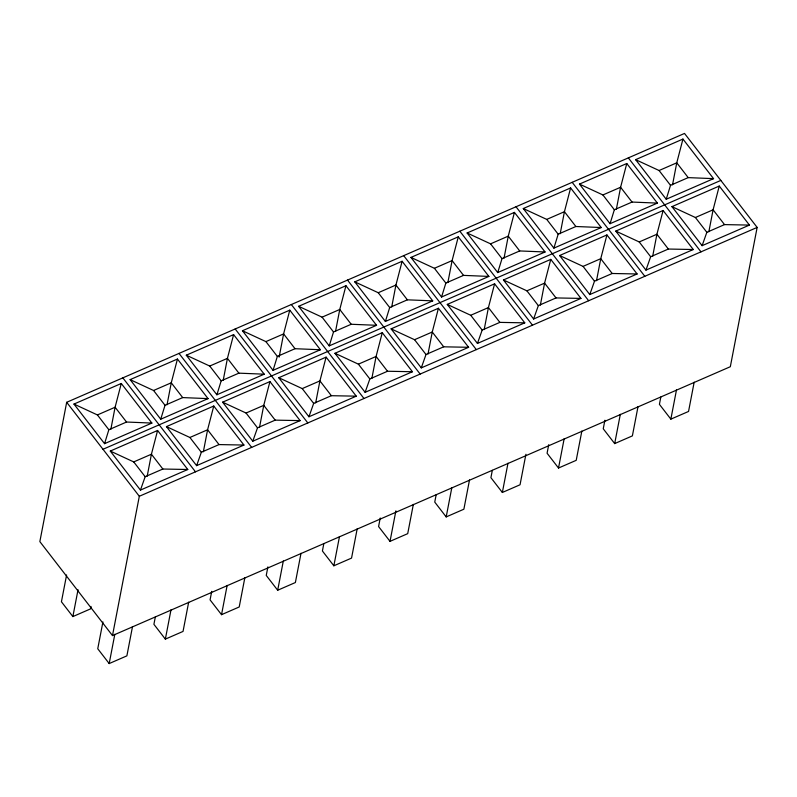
<?xml version="1.0" encoding="UTF-8"?>
<svg xmlns="http://www.w3.org/2000/svg" width="797" height="797" viewBox="0 0 797 797"><rect width="100%" height="100%" fill="white"/><g stroke="black" fill="none" stroke-linecap="round" stroke-linejoin="round"><path stroke-width="1.2" d="M66.679 402.296L39.85 541.611L112.487 635.578L730.321 366.72L757.15 227.414L684.513 133.438L66.679 402.296L139.316 496.272L112.487 635.578M66.599 574.946L61.429 601.775L72.866 616.579L90.559 608.878L91.027 606.437M72.866 616.579L78.036 589.74M110.863 429.224L115.097 407.237L121.283 383.477L151.878 423.068L104.556 443.66L73.962 404.069L121.283 383.477M102.913 621.929L97.752 648.758L109.189 663.562L126.882 655.861L132.511 626.591M109.189 663.562L114.828 634.292M147.186 476.217L151.42 454.22L157.597 430.47L187.773 469.493L140.451 490.085L110.275 451.062L157.597 430.47M167.031 404.786L171.265 382.799L177.452 359.039L208.047 398.62L160.725 419.212L130.13 379.631L177.452 359.039M155.325 617.008L153.911 624.32L165.358 639.124L183.041 631.423L188.68 602.153M165.358 639.124L170.996 609.844M203.355 451.769L207.589 429.782L213.765 406.022L243.942 445.055L196.62 465.647L166.443 426.614L213.765 406.022M223.2 380.348L227.434 358.351L233.611 334.601L264.215 374.182L216.894 394.774L186.289 355.193L233.611 334.601M211.723 591.344L210.079 599.882L221.526 614.676L239.21 606.975L244.848 577.705M221.526 614.676L227.155 585.406M259.513 427.331L263.757 405.344L269.934 381.584L300.11 420.617L252.788 441.209L222.612 402.176L269.934 381.584M279.129 357.126L283.602 333.913L289.779 310.153L320.384 349.744L273.062 370.336L242.457 330.745L289.779 310.153M267.892 566.896L266.248 575.434L277.685 590.238L295.378 582.537L301.017 553.267M277.685 590.238L283.324 560.968M315.682 402.893L319.916 380.896L326.103 357.136L356.269 396.169L308.947 416.761L278.781 377.728L326.103 357.136M335.527 331.462L339.761 309.475L345.948 285.715L376.553 325.296L329.231 345.888L298.626 306.307L345.948 285.715M323.821 543.674L322.416 550.996L333.853 565.79L351.547 558.099L357.186 528.819M333.853 565.79L339.492 536.52M371.85 378.445L376.084 356.458L382.271 332.698L412.438 371.731L365.116 392.323L334.949 353.29L382.271 332.698M391.696 307.024L395.93 285.027L402.116 261.267L432.711 300.858L385.389 321.45L354.795 281.859L402.116 261.267M380.229 518.02L378.585 526.558L390.022 541.352L407.715 533.651L413.344 504.381M390.022 541.352L395.89 510.857M428.019 354.007L432.253 332.01L438.43 308.26L468.606 347.293L421.284 367.885L391.108 328.852L438.43 308.26M447.864 282.576L452.098 260.589L458.285 236.829L488.88 276.42L441.558 297.012L410.963 257.421L458.285 236.829M436.158 494.798L434.754 502.11L446.19 516.914L463.874 509.213L469.513 479.943M446.19 516.914L451.829 487.634M484.187 329.569L488.422 307.572L494.598 283.812L524.775 322.845L477.453 343.437L447.276 304.404L494.598 283.812M504.033 258.138L508.267 236.141L514.444 212.391L545.048 251.972L497.726 272.564L467.122 232.983L514.444 212.391M492.327 470.35L490.912 477.672L502.359 492.466L520.043 484.775L525.92 454.28M502.359 492.466L507.988 463.196M540.346 305.121L544.59 283.134L550.767 259.374L580.943 298.407L533.621 318.999L503.445 279.966L550.767 259.374M560.201 233.7L564.435 211.703L570.612 187.943L601.217 227.534L553.895 248.126L523.29 208.535L570.612 187.943M548.725 444.696L547.081 453.234L558.518 468.028L576.211 460.327L581.85 431.057M558.518 468.028L564.156 438.758M596.515 280.683L600.749 258.686L606.935 234.936L637.102 273.969L589.78 294.561L559.614 255.528L606.935 234.936M616.36 209.252L620.594 187.265L626.781 163.505L657.386 203.096L610.064 223.688L579.459 184.097L626.781 163.505M604.893 420.248L603.249 428.786L614.686 443.59L632.38 435.889L638.018 406.619M614.686 443.59L620.325 414.31M652.683 256.245L656.917 234.248L663.104 210.488L693.27 249.521L645.949 270.113L615.782 231.08L663.104 210.488M672.529 184.814L676.763 162.817L682.949 139.067L713.544 178.648L666.222 199.24L635.627 159.659L682.949 139.067M660.823 397.026L659.418 404.348L670.855 419.142L688.548 411.451L694.177 382.171M670.855 419.142L676.494 389.872M708.852 231.797L713.086 209.81L719.263 186.05L749.439 225.083L702.117 245.675L671.951 206.642L719.263 186.05M104.556 443.66L108.85 429.732L126.534 422.031L151.878 423.068M160.725 419.212L165.019 405.294L182.702 397.593L208.047 398.62M216.894 394.774L221.177 380.846L238.871 373.155L264.215 374.182M273.062 370.336L277.346 356.408L295.039 348.707L320.384 349.744M329.231 345.888L333.515 331.97L351.208 324.269L376.553 325.296M385.389 321.45L389.683 307.522L407.367 299.831L432.711 300.858M441.558 297.012L445.852 283.084L463.535 275.383L488.88 276.42M497.726 272.564L502.01 258.646L519.704 250.945L545.048 251.972M553.895 248.126L558.179 234.198L575.872 226.507L601.217 227.534M610.064 223.688L614.348 209.76L632.041 202.059L657.386 203.096M666.222 199.24L670.516 185.322L688.209 177.621L713.544 178.648M140.451 490.085L145.164 476.716L162.857 469.025L187.773 469.493M196.62 465.647L201.332 452.278L219.026 444.577L243.942 445.055M252.788 441.209L257.501 427.84L275.194 420.139L300.11 420.617M308.947 416.761L313.669 403.392L331.363 395.701L356.269 396.169M365.116 392.323L369.838 378.954L387.521 371.253L412.438 371.731M421.284 367.885L425.997 354.516L443.69 346.815L468.606 347.293M477.453 343.437L482.165 330.068L499.858 322.377L524.775 322.845M533.621 318.999L538.334 305.63L556.027 297.929L580.943 298.407M589.78 294.561L594.502 281.192L612.196 273.491L637.102 273.969M645.949 270.113L650.671 256.744L668.354 249.043L693.27 249.521M702.117 245.675L706.839 232.306L724.523 224.605L749.439 225.083M73.962 404.069L97.413 414.938L115.097 407.237L126.534 422.031M130.13 379.631L153.572 390.49L171.265 382.799L182.702 397.593M186.289 355.193L209.741 366.052L227.434 358.351L238.871 373.155M242.457 330.745L265.909 341.614L283.602 333.913L295.039 348.707M298.626 306.307L322.078 317.166L339.761 309.475L351.208 324.269M354.795 281.859L378.246 292.728L395.93 285.027L407.367 299.831M410.963 257.421L434.405 268.29L452.098 260.589L463.535 275.383M467.122 232.983L490.573 243.842L508.267 236.141L519.704 250.945M523.29 208.535L546.742 219.404L564.435 211.703L575.872 226.507M579.459 184.097L602.911 194.956L620.594 187.265L632.041 202.059M635.627 159.659L659.079 170.518L676.763 162.817L688.209 177.621M102.992 449.279L720.827 180.421M110.275 451.062L133.727 461.921L151.42 454.22L162.857 469.025M166.443 426.614L189.895 437.483L207.589 429.782L219.026 444.577M222.612 402.176L246.064 413.035L263.757 405.344L275.194 420.139M278.781 377.728L302.232 388.597L319.916 380.896L331.363 395.701M334.949 353.29L358.391 364.159L376.084 356.458L387.521 371.253M391.108 328.852L414.56 339.711L432.253 332.01L443.69 346.815M447.276 304.404L470.728 315.273L488.422 307.572L499.858 322.377M503.445 279.966L526.897 290.825L544.59 283.134L556.027 297.929M559.614 255.528L583.065 266.387L600.749 258.686L612.196 273.491M615.782 231.08L639.224 241.949L656.917 234.248L668.354 249.043M671.951 206.642L695.392 217.501L713.086 209.81L724.523 224.605M139.316 496.272L757.15 227.414M659.079 170.518L670.516 185.322M695.392 217.501L706.839 232.306M628.345 157.876L700.981 251.852M602.911 194.956L614.348 209.76M639.224 241.949L650.671 256.744M572.176 182.324L644.813 276.29M546.742 219.404L558.179 234.198M583.065 266.387L594.502 281.192M516.008 206.762L588.654 300.738M490.573 243.842L502.01 258.646M526.897 290.825L538.334 305.63M459.839 231.21L532.486 325.176M434.405 268.29L445.852 283.084M470.728 315.273L482.165 330.068M403.68 255.648L476.317 349.614M378.246 292.728L389.683 307.522M414.56 339.711L425.997 354.516M347.512 280.086L420.149 374.062M322.078 317.166L333.515 331.97M358.391 364.159L369.838 378.954M291.343 304.534L363.98 398.5M265.909 341.614L277.346 356.408M302.232 388.597L313.669 403.392M235.175 328.972L307.821 422.948M209.741 366.052L221.177 380.846M246.064 413.035L257.501 427.84M179.006 353.41L251.653 447.386M153.572 390.49L165.019 405.294M189.895 437.483L201.332 452.278M122.848 377.858L195.484 471.824M97.413 414.938L108.85 429.732M133.727 461.921L145.164 476.716"/></g></svg>
